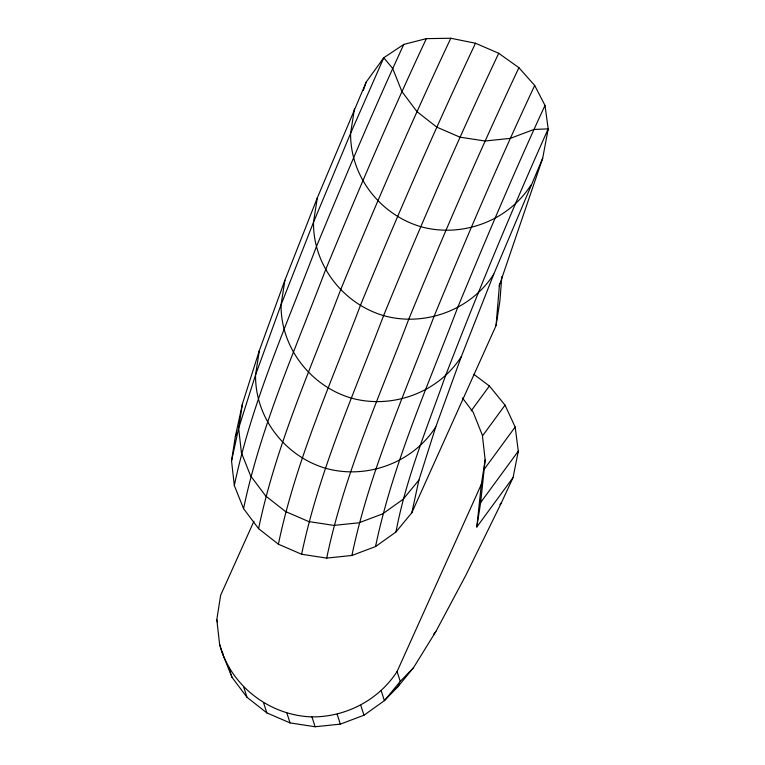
<?xml version="1.0" encoding="UTF-8"?>
<svg xmlns="http://www.w3.org/2000/svg" width="765" height="765" viewBox="0 0 765 765"><rect width="100%" height="100%" fill="white"/><g stroke="black" fill="none" stroke-linecap="round" stroke-linejoin="round"><path stroke-width="1.15" d="M499.182 285.995L542.681 158.279L548.199 128.855L544.996 105.436L534.697 85.479L518.909 67.693L498.713 53.282L475.486 43.242L450.805 38.25L426.354 38.642L403.796 44.399L383.762 57.777L366.225 82.008L317.322 197.839L284.896 280.258L259.364 350.504L242.467 403.786L235.352 436.471L231.537 460.922L234.329 485.536L243.557 508.639L258.58 528.653L278.384 544.202L301.62 554.252L326.693 558.096L351.9 555.476L375.529 546.573L395.964 532L411.819 512.741L496.074 325.546L499.545 283.672M501.821 276.662L499.889 301.085L496.074 325.546M473.831 374.315L489.39 385.99L505.043 405.134L515.161 427.023L518.297 451.168L513.066 477.551L476.825 526.989L481.338 484.341L485.163 459.88L482.371 435.266L473.143 412.163L462.404 397.877M485.163 459.88L480.649 502.538L476.825 526.989M242.467 403.786L238.642 428.237L231.537 460.922M513.066 477.551L501.429 502.72L465.847 575.28L435.84 631.574L413.463 667.769L397.618 687.027L384.393 700.664L363.958 715.237L340.329 724.13L315.123 726.75L290.05 722.906L266.813 712.865L247.009 697.307L231.986 677.302L222.758 654.199L219.603 644.331L216.801 619.717L220.626 595.266L253.932 521.252M259.364 350.504L255.539 374.955L238.642 428.237L241.434 452.851L250.662 475.954L265.694 495.969L285.498 511.517L308.725 521.558L333.798 525.402L359.014 522.791L382.643 513.889L403.079 499.315L418.924 480.057L435.821 426.774L461.352 356.538L493.779 274.119L542.681 158.279M284.896 280.258L281.071 304.709L255.539 374.955C255.07 417.738 284.876 456.227 325.622 468.285C366.569 479.779 412.947 462.892 435.821 426.774M317.322 197.839L313.497 222.29L281.071 304.709C280.602 347.492 310.408 385.981 351.154 398.039C392.101 409.533 438.479 392.646 461.352 356.538M354.434 108.86L350.609 133.311L313.497 222.29C313.028 265.072 342.835 303.562 383.581 315.62C424.527 327.114 470.915 310.227 493.779 274.119M234.329 485.536C251.542 402.973 286.531 325.45 316.299 246.913C344.384 178.953 372.928 111.154 403.796 44.399M243.557 508.639C260.769 426.076 295.759 348.553 325.517 270.007C357.561 192.216 390.59 114.807 426.354 38.642M258.58 528.653C275.792 446.091 310.781 368.558 340.549 290.021C375.319 205.24 411.761 121.147 450.805 38.25M278.384 544.202C295.596 461.639 330.585 384.116 360.353 305.579C396.519 217.184 434.778 129.648 475.486 43.242M301.62 554.252C318.823 471.68 353.812 394.157 383.581 315.62C419.755 227.224 458.005 139.689 498.713 53.282M326.693 558.096C343.906 475.524 378.895 398.001 408.663 319.464C443.423 234.683 479.865 150.59 518.909 67.693M351.9 555.476C369.113 472.913 404.102 395.381 433.87 316.844C465.904 239.053 498.933 161.644 534.697 85.479M375.529 546.573C392.741 464.011 427.731 386.488 457.499 307.941C485.584 239.99 514.128 172.192 544.996 105.436M395.964 532C406.052 478.125 427.291 427.253 445.507 375.797C477.542 292.584 511.833 210.26 548.199 128.855L533.884 129.486L510.255 138.388L485.039 141.009L459.966 137.165L436.739 127.124L416.935 111.566L401.902 91.551L392.675 68.448L383.762 57.777L350.609 133.311C350.141 176.093 379.956 214.583 420.693 226.641C461.639 238.135 508.027 221.248 530.891 185.13M411.819 512.741L418.924 480.057M363.375 90.375L366.225 82.008M547.444 131.054L548.199 128.855M235.352 436.471L236.825 433.2M219.603 644.331C230.361 685.65 269.538 715.619 311.957 716.891C345.828 717.149 378.627 700.071 397.083 671.536L481.338 484.341M517.303 453.32L518.297 451.168L480.649 502.538L480.382 500.195M399.483 684.015L397.618 687.027L394.692 689.112M471.144 410.882L489.39 385.99M482.533 435.849L505.043 405.134M484.111 469.385L515.161 427.023M499.927 504.556L501.429 502.72M433.573 634.328L435.84 631.574M413.463 667.769L400.248 681.405L384.393 700.664L381.238 690.795M397.083 671.536L400.248 681.405M360.803 705.368L363.958 715.237M337.174 714.271L340.329 724.13M311.957 716.891L315.123 726.75M286.885 713.047L290.05 722.906M263.657 702.997L266.813 712.865M243.853 687.448L247.009 697.307M216.801 619.717L217.509 621.907M228.821 667.434L231.986 677.302M222.491 651.856L222.758 654.199"/></g></svg>
